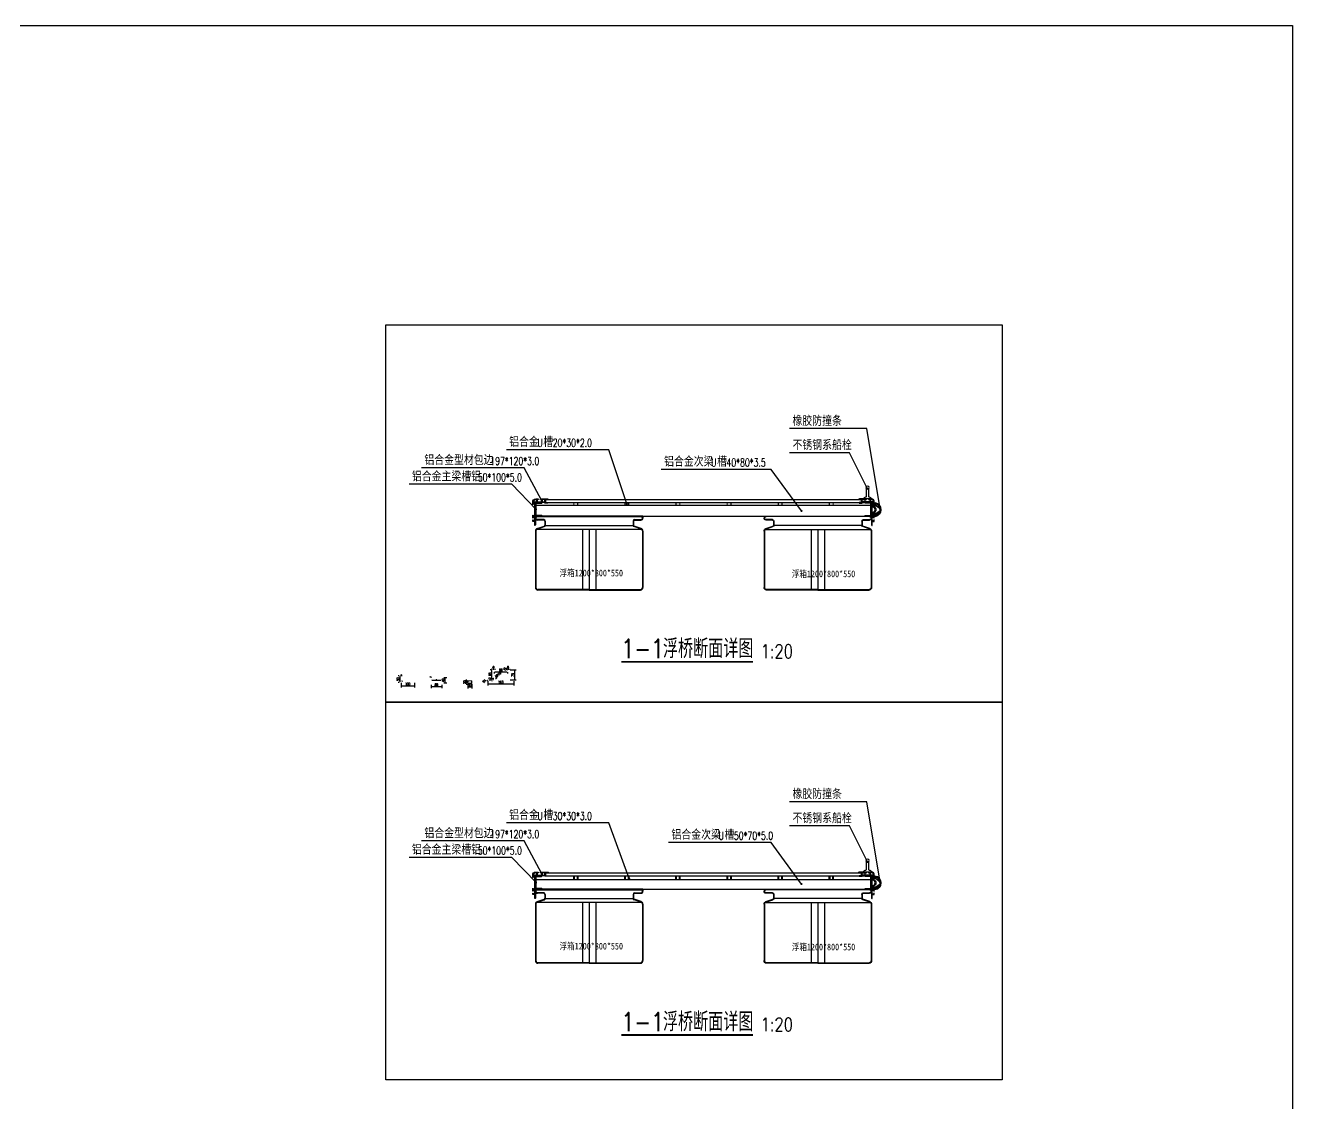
# Model space of a CAD drawing. Header units: millimetres. Extents: x 20612 to 122804, y 29227 to 156976.
# Drawn here: x 95595 to 105017, y 39965 to 47983 of the extents above; entities that cross this region are included whole.
import ezdxf

# ---------------------------------------------------------------- set-up
doc = ezdxf.new("R2010")
doc.units = ezdxf.units.MM
doc.header["$LTSCALE"] = 1000
for name, color, linetype in [('DIM_LEAD', 3, 'Continuous'), ('DIM_SYMB', 3, 'Continuous'), ('PUB_TEXT', 7, 'Continuous'), ('W-_ANTICOLLISION防撞措施', 6, 'Continuous'), ('W-FLOAT_BOWL浮筒', 253, 'Continuous'), ('W-STEEL_FRAME钢架', 3, 'Continuous'), ('W-STEEL_KEEL钢龙骨', 5, 'Continuous'), ('W-WOOD_FLOOR木地板', 30, 'Continuous'), ('钢架', 90, 'Continuous')]:
    doc.layers.add(name, color=color, linetype=linetype)
doc.layers.add('LZ标注', color=3, linetype='Continuous', lineweight=15)
doc.styles.add('-宋体', font='SimSun.ttf', dxfattribs={"width": 0.8})
doc.styles.add('_TCH_DIM', font='SIMPLEX.shx', dxfattribs={"bigfont": 'hztxt.shx'})
doc.styles.get("Standard").update_dxf_attribs({"font": 'simplex.shx', "width": 0.8, "bigfont": 'hztxt.shx'})
doc.styles.add('STANDARD_T3', font='simplex.shx', dxfattribs={"width": 0.7, "bigfont": 'hztxt.shx'})
doc.dimstyles.new('LZ1-1', dxfattribs={"dimtxt": 2.8, "dimasz": 1.6, "dimexe": 1.25, "dimexo": 0.625, "dimtad": 1, "dimtxsty": 'Standard', "dimcen": 0, "dimclrd": 4, "dimclre": 6, "dimclrt": 2, "dimazin": 2, "dimtfac": 1, "dimtofl": 0, "dimtmove": 0, "dimatfit": 3, "dimfxl": 0, "dimarcsym": 0})
doc.dimstyles.new('W&&5', dxfattribs={"dimtxt": 17.5, "dimasz": 5, "dimexe": 12.5, "dimexo": 15, "dimgap": 5, "dimtad": 1, "dimdec": 0, "dimzin": 0, "dimdsep": 46, "dimtxsty": 'STANDARD_T3', "dimcen": 0.09, "dimclrd": 1, "dimclre": 1, "dimclrt": 7, "dimazin": 2, "dimtfac": 1, "dimtdec": 0, "dimtix": 1, "dimtmove": 2, "dimatfit": 3, "dimfxl": 0, "dimtolj": 1, "dimtzin": 0, "dimarcsym": 0})

# ---------------------------------------------------------------- blocks, each defined once
blk = doc.blocks.new('*U147')
at = {"layer": 'W-STEEL_KEEL钢龙骨'}
blk.add_lwpolyline([(-15, -15), (-15, 15), (15, 15), (15, -15), (15, -15, -0.414214), (12, -12), (12, 12), (-12, 12), (-12, -12, -0.414214), (-15, -15)], format="xyb", close=True, dxfattribs=at)
blk = doc.blocks.new('*U148')
at = {"color": 0, "linetype": 'ByBlock', "lineweight": -2, "transparency": 16777216}
for p in [(0, 0), (380, 0), (760, 0), (1140, 0), (1520, 0), (1900, 0)]:
    blk.add_blockref('*U147', p, dxfattribs=at)
blk = doc.blocks.new('*U191')
at = {"layer": 'LZ标注'}
for points in [[(-14.7, 10), (14.7, 10, -0.414214), (15, 9.7), (15, -9.7, -0.414214), (14.7, -10), (-14.7, -10, -0.414214), (-15, -9.7), (-15, 9.7, -0.414214)], [(-12.7, 8), (12.7, 8, -0.414214), (13, 7.7), (13, -7.7, -0.414214), (12.7, -8), (-12.7, -8, -0.414214), (-13, -7.7), (-13, 7.7, -0.414214)]]:
    blk.add_lwpolyline(points, format="xyb", close=True, dxfattribs=at)
blk = doc.blocks.new('*U192')
at = {"color": 0, "linetype": 'ByBlock', "lineweight": -2, "transparency": 16777216}
for p in [(0, 0), (380, 0), (760, 0), (1140, 0), (1520, 0), (1900, 0)]:
    blk.add_blockref('*U191', p, dxfattribs=at)
blk = doc.blocks.new('*D193')
at = {"layer": 'Defpoints', "color": 0, "transparency": 16777216}
for p in [(98393.3, 43102.4), (98394.8, 43103.7)]:
    blk.add_point(p, dxfattribs=at)
at = {"layer": 'LZ标注', "color": 4, "lineweight": -2, "transparency": 16777216}
blk.add_line((98399.5, 43107.7), (98394.5, 43103.4), dxfattribs=at)
at = {"layer": 'LZ标注', "color": 4, "transparency": 16777216}
blk.add_solid([(98394.3, 43103.6), (98394.7, 43103.2), (98393.3, 43102.4)], dxfattribs=at)
at = {"layer": 'LZ标注', "color": 2, "transparency": 16777216, "insert": (98396.3, 43107.6), "char_height": 2.8, "attachment_point": 5, "rotation": 40.58241}
blk.add_mtext('R2', dxfattribs=at)
blk = doc.blocks.new('*D194')
at = {"layer": 'Defpoints', "color": 0, "transparency": 16777216}
for p in [(98387.8, 43151.8), (98387.8, 43142), (98392.8, 43142)]:
    blk.add_point(p, dxfattribs=at)
at = {"layer": 'LZ标注', "color": 6, "lineweight": -2, "transparency": 16777216}
for p, q in [((98387.8, 43142.7), (98387.8, 43153)), ((98392.8, 43142.7), (98392.8, 43153))]:
    blk.add_line(p, q, dxfattribs=at)
at = {"layer": 'LZ标注', "color": 4, "lineweight": -2, "transparency": 16777216}
blk.add_line((98391.2, 43151.8), (98389.4, 43151.8), dxfattribs=at)
at = {"layer": 'LZ标注', "color": 4, "transparency": 16777216}
for points in [[(98389.4, 43152), (98389.4, 43151.5), (98387.8, 43151.8)], [(98391.2, 43152), (98391.2, 43151.5), (98392.8, 43151.8)]]:
    blk.add_solid(points, dxfattribs=at)
at = {"layer": 'LZ标注', "color": 2, "transparency": 16777216, "insert": (98390.3, 43153.8), "char_height": 2.8, "attachment_point": 5}
blk.add_mtext('5', dxfattribs=at)
blk = doc.blocks.new('*D195')
at = {"color": 1, "lineweight": -2, "transparency": 16777216}
for p, q in [((98372.9, 43146.5), (98366.3, 43146.5)), ((98374.7, 43096.7), (98366.3, 43096.7)), ((98378.8, 43141.5), (98378.8, 43101.7))]:
    blk.add_line(p, q, dxfattribs=at)
at = {"color": 1, "transparency": 16777216}
for points in [[(98378, 43141.5), (98379.6, 43141.5), (98378.8, 43146.5)], [(98378, 43101.7), (98379.6, 43101.7), (98378.8, 43096.7)]]:
    blk.add_solid(points, dxfattribs=at)
at = {"layer": 'Defpoints', "color": 0, "transparency": 16777216}
for p in [(98378.8, 43096.7), (98387.9, 43146.5), (98389.7, 43096.7)]:
    blk.add_point(p, dxfattribs=at)
at = {"color": 7, "transparency": 16777216, "insert": (98365.1, 43121.6), "char_height": 17.5, "attachment_point": 5, "rotation": 90, "style": 'STANDARD_T3'}
blk.add_mtext('\\A1;50', dxfattribs=at)
blk = doc.blocks.new('*D196')
at = {"color": 1, "lineweight": -2, "transparency": 16777216}
for p, q in [((98387.8, 43093.2), (98387.8, 43059.2)), ((98392.8, 43071.7), (98482.8, 43071.7)), ((98487.8, 43093.2), (98487.8, 43059.2))]:
    blk.add_line(p, q, dxfattribs=at)
at = {"color": 1, "transparency": 16777216}
for points in [[(98392.8, 43072.6), (98392.8, 43070.9), (98387.8, 43071.7)], [(98482.8, 43072.6), (98482.8, 43070.9), (98487.8, 43071.7)]]:
    blk.add_solid(points, dxfattribs=at)
at = {"layer": 'Defpoints', "color": 0, "transparency": 16777216}
for p in [(98387.8, 43108.2), (98487.8, 43108.2), (98487.8, 43071.7)]:
    blk.add_point(p, dxfattribs=at)
at = {"color": 7, "transparency": 16777216, "insert": (98437.8, 43085.5), "char_height": 17.5, "attachment_point": 5, "style": 'STANDARD_T3'}
blk.add_mtext('\\A1;100', dxfattribs=at)
blk = doc.blocks.new('*D197')
at = {"layer": 'Defpoints', "color": 0, "transparency": 16777216}
for p in [(98614.8, 43114.7), (98687.8, 43114.7), (98687.8, 43114.7)]:
    blk.add_point(p, dxfattribs=at)
at = {"layer": 'LZ标注', "color": 6, "lineweight": -2, "transparency": 16777216}
for p, q in [((98614.8, 43115.3), (98614.8, 43115.9)), ((98687.8, 43115.3), (98687.8, 43115.9))]:
    blk.add_line(p, q, dxfattribs=at)
at = {"layer": 'LZ标注', "color": 4, "lineweight": -2, "transparency": 16777216}
blk.add_line((98616.4, 43114.7), (98686.2, 43114.7), dxfattribs=at)
at = {"layer": 'LZ标注', "color": 4, "transparency": 16777216}
for points in [[(98616.4, 43114.9), (98616.4, 43114.4), (98614.8, 43114.7)], [(98686.2, 43114.9), (98686.2, 43114.4), (98687.8, 43114.7)]]:
    blk.add_solid(points, dxfattribs=at)
at = {"layer": 'LZ标注', "color": 2, "transparency": 16777216, "insert": (98651.3, 43116.7), "char_height": 2.8, "attachment_point": 5}
blk.add_mtext('73', dxfattribs=at)
blk = doc.blocks.new('*D198')
at = {"layer": 'Defpoints', "color": 0, "transparency": 16777216}
for p in [(98611.3, 43136.7), (98611.3, 43132.9), (98614.8, 43132.9)]:
    blk.add_point(p, dxfattribs=at)
at = {"layer": 'LZ标注', "color": 4, "lineweight": -2, "transparency": 16777216}
for p, q in [((98609.7, 43136.7), (98602.2, 43136.7)), ((98616.4, 43136.7), (98618, 43136.7))]:
    blk.add_line(p, q, dxfattribs=at)
at = {"layer": 'LZ标注', "color": 6, "lineweight": -2, "transparency": 16777216}
for p, q in [((98611.3, 43133.5), (98611.3, 43137.9)), ((98614.8, 43133.5), (98614.8, 43137.9))]:
    blk.add_line(p, q, dxfattribs=at)
at = {"layer": 'LZ标注', "color": 4, "transparency": 16777216}
for points in [[(98609.7, 43137), (98609.7, 43136.4), (98611.3, 43136.7)], [(98616.4, 43137), (98616.4, 43136.4), (98614.8, 43136.7)]]:
    blk.add_solid(points, dxfattribs=at)
at = {"layer": 'LZ标注', "color": 2, "transparency": 16777216, "insert": (98605.2, 43139), "char_height": 2.8, "attachment_point": 5}
blk.add_mtext('3,5', dxfattribs=at)
blk = doc.blocks.new('*D199')
at = {"color": 1, "lineweight": -2, "transparency": 16777216}
for p, q in [((98611.3, 43077.9), (98611.3, 43053.3)), ((98616.3, 43065.8), (98686.3, 43065.8)), ((98691.3, 43077.9), (98691.3, 43053.3))]:
    blk.add_line(p, q, dxfattribs=at)
at = {"color": 1, "transparency": 16777216}
for points in [[(98616.3, 43066.6), (98616.3, 43064.9), (98611.3, 43065.8)], [(98686.3, 43066.6), (98686.3, 43064.9), (98691.3, 43065.8)]]:
    blk.add_solid(points, dxfattribs=at)
at = {"layer": 'Defpoints', "color": 0, "transparency": 16777216}
for p in [(98611.3, 43092.9), (98691.3, 43092.9), (98691.3, 43065.8)]:
    blk.add_point(p, dxfattribs=at)
at = {"color": 7, "transparency": 16777216, "insert": (98651.3, 43079.5), "char_height": 17.5, "attachment_point": 5, "style": 'STANDARD_T3'}
blk.add_mtext('\\A1;80', dxfattribs=at)
blk = doc.blocks.new('*D200')
at = {"color": 1, "lineweight": -2, "transparency": 16777216}
for p, q in [((98706.3, 43132.9), (98728, 43132.9)), ((98706.3, 43092.9), (98728, 43092.9)), ((98715.5, 43097.9), (98715.5, 43127.9))]:
    blk.add_line(p, q, dxfattribs=at)
at = {"color": 1, "transparency": 16777216}
for points in [[(98714.6, 43127.9), (98716.3, 43127.9), (98715.5, 43132.9)], [(98714.6, 43097.9), (98716.3, 43097.9), (98715.5, 43092.9)]]:
    blk.add_solid(points, dxfattribs=at)
at = {"layer": 'Defpoints', "color": 0, "transparency": 16777216}
for p in [(98691.3, 43132.9), (98691.3, 43092.9), (98715.5, 43132.9)]:
    blk.add_point(p, dxfattribs=at)
at = {"color": 7, "transparency": 16777216, "insert": (98701.7, 43112.9), "char_height": 17.5, "attachment_point": 5, "rotation": 90, "style": 'STANDARD_T3'}
blk.add_mtext('\\A1;40', dxfattribs=at)
blk = doc.blocks.new('*D201')
at = {"layer": 'Defpoints', "color": 0, "transparency": 16777216}
for p in [(98883.6, 43107.4), (98883.6, 43090), (98885.6, 43092)]:
    blk.add_point(p, dxfattribs=at)
at = {"layer": 'LZ标注', "color": 4, "lineweight": -2, "transparency": 16777216}
for p, q in [((98882, 43107.4), (98877.6, 43107.4)), ((98887.2, 43107.4), (98888.8, 43107.4))]:
    blk.add_line(p, q, dxfattribs=at)
at = {"layer": 'LZ标注', "color": 6, "lineweight": -2, "transparency": 16777216}
for p, q in [((98883.6, 43090.6), (98883.6, 43108.6)), ((98885.6, 43092.6), (98885.6, 43108.6))]:
    blk.add_line(p, q, dxfattribs=at)
at = {"layer": 'LZ标注', "color": 4, "transparency": 16777216}
for points in [[(98882, 43107.6), (98882, 43107.1), (98883.6, 43107.4)], [(98887.2, 43107.6), (98887.2, 43107.1), (98885.6, 43107.4)]]:
    blk.add_solid(points, dxfattribs=at)
at = {"layer": 'LZ标注', "color": 2, "transparency": 16777216, "insert": (98879, 43109.4), "char_height": 2.8, "attachment_point": 5}
blk.add_mtext('2', dxfattribs=at)
blk = doc.blocks.new('*D202')
at = {"color": 1, "lineweight": -2, "transparency": 16777216}
for p, q in [((98883.6, 43084.6), (98883.6, 43051.7)), ((98888.6, 43064.2), (98908.6, 43064.2)), ((98913.6, 43084.6), (98913.6, 43051.7))]:
    blk.add_line(p, q, dxfattribs=at)
at = {"color": 1, "transparency": 16777216}
for points in [[(98888.6, 43065.1), (98888.6, 43063.4), (98883.6, 43064.2)], [(98908.6, 43065.1), (98908.6, 43063.4), (98913.6, 43064.2)]]:
    blk.add_solid(points, dxfattribs=at)
at = {"layer": 'Defpoints', "color": 0, "transparency": 16777216}
for p in [(98883.6, 43099.6), (98913.6, 43099.6), (98913.6, 43064.2)]:
    blk.add_point(p, dxfattribs=at)
at = {"color": 7, "transparency": 16777216, "insert": (98898.6, 43078), "char_height": 17.5, "attachment_point": 5, "style": 'STANDARD_T3'}
blk.add_mtext('\\A1;30', dxfattribs=at)
blk = doc.blocks.new('*D203')
at = {"color": 1, "lineweight": -2, "transparency": 16777216}
for p, q in [((98874.1, 43109.7), (98861.6, 43109.7)), ((98874.1, 43089.7), (98861.6, 43089.7)), ((98874.1, 43114.7), (98874.1, 43119.7)), ((98874.1, 43109.7), (98874.1, 43089.7)), ((98874.1, 43084.7), (98874.1, 43079.7))]:
    blk.add_line(p, q, dxfattribs=at)
at = {"color": 1, "transparency": 16777216}
for points in [[(98873.3, 43114.7), (98875, 43114.7), (98874.1, 43109.7)], [(98873.3, 43084.7), (98875, 43084.7), (98874.1, 43089.7)]]:
    blk.add_solid(points, dxfattribs=at)
at = {"layer": 'Defpoints', "color": 0, "transparency": 16777216}
for p in [(98874.1, 43089.7), (98885.6, 43109.7), (98885.6, 43089.7)]:
    blk.add_point(p, dxfattribs=at)
at = {"color": 7, "transparency": 16777216, "insert": (98860.4, 43099.7), "char_height": 17.5, "attachment_point": 5, "rotation": 90, "style": 'STANDARD_T3'}
blk.add_mtext('\\A1;20', dxfattribs=at)
blk = doc.blocks.new('*D291')
at = {"color": 1, "lineweight": -2, "transparency": 16777216}
for p, q in [((99033.2, 43105.3), (99033.2, 43073.2)), ((99038.2, 43085.7), (99221.2, 43085.7)), ((99226.2, 43105.3), (99226.2, 43073.2))]:
    blk.add_line(p, q, dxfattribs=at)
at = {"color": 1, "transparency": 16777216}
for points in [[(99038.2, 43086.6), (99038.2, 43084.9), (99033.2, 43085.7)], [(99221.2, 43086.6), (99221.2, 43084.9), (99226.2, 43085.7)]]:
    blk.add_solid(points, dxfattribs=at)
at = {"layer": 'Defpoints', "color": 0, "transparency": 16777216}
for p in [(99033.2, 43120.3), (99226.2, 43120.3), (99226.2, 43085.7)]:
    blk.add_point(p, dxfattribs=at)
at = {"color": 7, "transparency": 16777216, "insert": (99129.7, 43099.5), "char_height": 17.5, "attachment_point": 5, "style": 'STANDARD_T3'}
blk.add_mtext('\\A1;193', dxfattribs=at)
blk = doc.blocks.new('*D292')
at = {"color": 1, "lineweight": -2, "transparency": 16777216}
for p, q in [((99030.3, 43111.7), (99027, 43108)), ((99034.2, 43116.3), (99033.6, 43115.5))]:
    blk.add_line(p, q, dxfattribs=at)
at = {"color": 1, "transparency": 16777216}
blk.add_solid([(99029.6, 43112.3), (99030.9, 43111.2), (99033.6, 43115.5)], dxfattribs=at)
at = {"layer": 'Defpoints', "color": 0, "transparency": 16777216}
for p in [(99033.6, 43115.5), (99034.2, 43116.3)]:
    blk.add_point(p, dxfattribs=at)
at = {"color": 7, "transparency": 16777216, "insert": (99008.4, 43107.5), "char_height": 17.5, "attachment_point": 5, "rotation": 48.99684, "style": 'STANDARD_T3'}
blk.add_mtext('\\A1;R1', dxfattribs=at)
blk = doc.blocks.new('*D293')
at = {"color": 1, "lineweight": -2, "transparency": 16777216}
for p, q in [((99090.2, 43135.3), (99097.5, 43142.2)), ((99101.1, 43145.6), (99104.7, 43149))]:
    blk.add_line(p, q, dxfattribs=at)
blk.add_arc((99090.2, 43135.3), 10, 270, 115.1246, dxfattribs=at)
at = {"color": 1, "transparency": 16777216}
blk.add_solid([(99100.5, 43146.2), (99101.7, 43145), (99097.5, 43142.2)], dxfattribs=at)
at = {"layer": 'Defpoints', "color": 0, "transparency": 16777216}
for p in [(99090.2, 43135.3), (99097.5, 43142.2)]:
    blk.add_point(p, dxfattribs=at)
at = {"color": 7, "transparency": 16777216, "insert": (99113.3, 43157.2), "char_height": 17.5, "attachment_point": 5, "rotation": 43.50487, "style": 'STANDARD_T3'}
blk.add_mtext('\\A1;R10', dxfattribs=at)
blk = doc.blocks.new('*D294')
at = {"color": 1, "lineweight": -2, "transparency": 16777216}
for p, q in [((99174.6, 43191.5), (99170, 43193.3)), ((99180.2, 43189.3), (99179.3, 43189.6))]:
    blk.add_line(p, q, dxfattribs=at)
at = {"color": 1, "transparency": 16777216}
blk.add_solid([(99174.9, 43192.2), (99174.3, 43190.7), (99179.3, 43189.6)], dxfattribs=at)
at = {"layer": 'Defpoints', "color": 0, "transparency": 16777216}
for p in [(99179.3, 43189.6), (99180.2, 43189.3)]:
    blk.add_point(p, dxfattribs=at)
at = {"color": 7, "transparency": 16777216, "insert": (99162, 43196.4), "char_height": 17.5, "attachment_point": 5, "rotation": 338.67335, "style": 'STANDARD_T3'}
blk.add_mtext('\\A1;R1', dxfattribs=at)
blk = doc.blocks.new('*D295')
at = {"color": 1, "lineweight": -2, "transparency": 16777216}
for p, q in [((99060.7, 43190.3), (99050.2, 43190.3)), ((99062.7, 43130.3), (99062.7, 43185.3)), ((99062.7, 43125.3), (99075.2, 43125.3))]:
    blk.add_line(p, q, dxfattribs=at)
at = {"color": 1, "transparency": 16777216}
for points in [[(99061.9, 43185.3), (99063.5, 43185.3), (99062.7, 43190.3)], [(99061.9, 43130.3), (99063.5, 43130.3), (99062.7, 43125.3)]]:
    blk.add_solid(points, dxfattribs=at)
at = {"layer": 'Defpoints', "color": 0, "transparency": 16777216}
for p in [(99062.7, 43190.3), (99075.7, 43190.3), (99047.7, 43125.3)]:
    blk.add_point(p, dxfattribs=at)
at = {"color": 7, "transparency": 16777216, "insert": (99048.9, 43157.8), "char_height": 17.5, "attachment_point": 5, "rotation": 90, "style": 'STANDARD_T3'}
blk.add_mtext('\\A1;65', dxfattribs=at)
blk = doc.blocks.new('*D296')
at = {"color": 1, "lineweight": -2, "transparency": 16777216}
for p, q in [((99062.7, 43130.3), (99062.7, 43135.3)), ((99062.7, 43125.3), (99062.7, 43115.3)), ((99062.7, 43110.3), (99062.7, 43105.3)), ((99077.7, 43125.3), (99075.2, 43125.3)), ((99077.7, 43115.3), (99075.2, 43115.3))]:
    blk.add_line(p, q, dxfattribs=at)
at = {"color": 1, "transparency": 16777216}
for points in [[(99061.9, 43130.3), (99063.5, 43130.3), (99062.7, 43125.3)], [(99061.9, 43110.3), (99063.5, 43110.3), (99062.7, 43115.3)]]:
    blk.add_solid(points, dxfattribs=at)
at = {"layer": 'Defpoints', "color": 0, "transparency": 16777216}
for p in [(99062.7, 43125.3), (99062.7, 43115.3), (99062.7, 43115.3)]:
    blk.add_point(p, dxfattribs=at)
at = {"color": 7, "transparency": 16777216, "insert": (99048.9, 43120.3), "char_height": 17.5, "attachment_point": 5, "rotation": 90, "style": 'STANDARD_T3'}
blk.add_mtext('\\A1;10', dxfattribs=at)
blk = doc.blocks.new('*D297')
at = {"color": 1, "lineweight": -2, "transparency": 16777216}
for p, q in [((99198.7, 43190.3), (99245.1, 43190.3)), ((99232.6, 43185.3), (99232.6, 43120.3)), ((99198.7, 43115.3), (99245.1, 43115.3))]:
    blk.add_line(p, q, dxfattribs=at)
at = {"color": 1, "transparency": 16777216}
for points in [[(99231.8, 43185.3), (99233.5, 43185.3), (99232.6, 43190.3)], [(99231.8, 43120.3), (99233.5, 43120.3), (99232.6, 43115.3)]]:
    blk.add_solid(points, dxfattribs=at)
at = {"layer": 'Defpoints', "color": 0, "transparency": 16777216}
for p in [(99183.7, 43190.3), (99183.7, 43115.3), (99232.6, 43115.3)]:
    blk.add_point(p, dxfattribs=at)
at = {"color": 7, "transparency": 16777216, "insert": (99218.9, 43152.8), "char_height": 17.5, "attachment_point": 5, "rotation": 90, "style": 'STANDARD_T3'}
blk.add_mtext('\\A1;75', dxfattribs=at)
blk = doc.blocks.new('*D298')
at = {"color": 1, "lineweight": -2, "transparency": 16777216}
for p, q in [((99080.2, 43174.3), (99080.2, 43163.3)), ((99085.2, 43175.8), (99174.2, 43175.8)), ((99179.2, 43174.3), (99179.2, 43163.3))]:
    blk.add_line(p, q, dxfattribs=at)
at = {"color": 1, "transparency": 16777216}
for points in [[(99085.2, 43176.6), (99085.2, 43175), (99080.2, 43175.8)], [(99174.2, 43176.6), (99174.2, 43175), (99179.2, 43175.8)]]:
    blk.add_solid(points, dxfattribs=at)
at = {"layer": 'Defpoints', "color": 0, "transparency": 16777216}
for p in [(99080.2, 43189.3), (99179.2, 43189.3), (99179.2, 43175.8)]:
    blk.add_point(p, dxfattribs=at)
at = {"color": 7, "transparency": 16777216, "insert": (99129.7, 43189.6), "char_height": 17.5, "attachment_point": 5, "style": 'STANDARD_T3'}
blk.add_mtext('\\A1;99', dxfattribs=at)
blk = doc.blocks.new('*D299')
at = {"color": 1, "lineweight": -2, "transparency": 16777216}
for p, q in [((99066.2, 43195), (99061.2, 43195)), ((99071.2, 43204.3), (99071.2, 43207.5)), ((99071.2, 43195), (99080.2, 43195)), ((99080.2, 43204.3), (99080.2, 43207.5)), ((99085.2, 43195), (99090.2, 43195))]:
    blk.add_line(p, q, dxfattribs=at)
at = {"color": 1, "transparency": 16777216}
for points in [[(99066.2, 43195.8), (99066.2, 43194.2), (99071.2, 43195)], [(99085.2, 43195.8), (99085.2, 43194.2), (99080.2, 43195)]]:
    blk.add_solid(points, dxfattribs=at)
at = {"layer": 'Defpoints', "color": 0, "transparency": 16777216}
for p in [(99071.2, 43189.3), (99080.2, 43195), (99080.2, 43189.3)]:
    blk.add_point(p, dxfattribs=at)
at = {"color": 7, "transparency": 16777216, "insert": (99075.7, 43208.8), "char_height": 17.5, "attachment_point": 5, "style": 'STANDARD_T3'}
blk.add_mtext('\\A1;9', dxfattribs=at)
blk = doc.blocks.new('*D300')
at = {"color": 1, "lineweight": -2, "transparency": 16777216}
for p, q in [((99174.2, 43195.2), (99169.2, 43195.2)), ((99179.2, 43204.3), (99179.2, 43207.7)), ((99179.2, 43195.2), (99188.2, 43195.2)), ((99188.2, 43204.3), (99188.2, 43207.7)), ((99193.2, 43195.2), (99198.2, 43195.2))]:
    blk.add_line(p, q, dxfattribs=at)
at = {"color": 1, "transparency": 16777216}
for points in [[(99174.2, 43196), (99174.2, 43194.4), (99179.2, 43195.2)], [(99193.2, 43196), (99193.2, 43194.4), (99188.2, 43195.2)]]:
    blk.add_solid(points, dxfattribs=at)
at = {"layer": 'Defpoints', "color": 0, "transparency": 16777216}
for p in [(99179.2, 43189.3), (99188.2, 43195.2), (99188.2, 43189.3)]:
    blk.add_point(p, dxfattribs=at)
at = {"color": 7, "transparency": 16777216, "insert": (99183.7, 43209), "char_height": 17.5, "attachment_point": 5, "style": 'STANDARD_T3'}
blk.add_mtext('\\A1;9', dxfattribs=at)
blk = doc.blocks.new('$matou$00000066')
for p, q in [((400, 275), (-400, 275)), ((-400, 275), (-400, 260)), ((-386.6, 182.8), (-335.4, 200.6)), ((-386.4, 271), (386.4, 271)), ((-338, 249), (-386.4, 249)), ((-385.9, 178.8), (-334.1, 196.9)), ((-338, 245), (-385, 245)), ((-330, 237), (-330, 208.2)), ((-326.3, 205.3), (326.3, 205.3)), ((-326, 237), (-326, 208.2)), ((326, 237), (326, 208.2)), ((330, 237), (330, 208.2)), ((385.9, 178.8), (334.1, 196.9)), ((386.6, 182.8), (335.4, 200.6)), ((338, 249), (386.4, 249)), ((338, 245), (385, 245)), ((400, 275), (400, 260)), ((-400, 163.9), (-400, -256)), ((-396, 164.7), (-396, -256)), ((390.7, 176.1), (-390.7, 176.1)), ((-50, 176.1), (-50, -271)), ((0, 176.1), (0, -271)), ((0, 176.1), (0, -271)), ((50, 176.1), (50, -271)), ((396, 164.7), (396, -256)), ((400, 163.9), (400, -256)), ((0, -271), (-381, -271)), ((0, -275), (-381, -275)), ((0, -271), (381, -271)), ((0, -275), (381, -275))]:
    blk.add_line(p, q)
for centre, radius, start, end in [((-385, 260), 15, 180, 270), ((-386.4, 260), 11, 90, 270), ((-338, 237), 12, 0, 90), ((-338, 237), 8, 0, 90), ((-338, 208.2), 8, 289.17979, 0), ((-338, 208.2), 12, 289.17979, 0), ((338, 237), 12, 90, 180), ((338, 208.2), 12, 180, 250.82021), ((338, 237), 8, 90, 180), ((338, 208.2), 8, 180, 250.82021), ((385, 260), 15, 270, 0), ((386.4, 260), 11, 270, 90), ((-380, 163.9), 20, 109.17979, 180), ((-381, 164.7), 15, 109.17979, 180), ((381, 164.7), 15, 0, 70.82021), ((380, 163.9), 20, 0, 70.82021), ((-381, -256), 19, 180, 270), ((-381, -256), 15, 180, 270), ((381, -256), 19, 270, 0), ((381, -256), 15, 270, 0)]:
    blk.add_arc(centre, radius, start, end)
blk = doc.blocks.new('$matou$00000094')
at = {"linetype": 'ByBlock', "lineweight": 0, "ltscale": 0.5}
for p, q in [((-48.9, 98.9, 0), (-48.6, 98.5, 0)), ((-48.3, 98.5, 0), (-48, 98.9, 0)), ((-47.8, 99, 0), (-47, 99, 0)), ((-46.9, 98.9, 0), (-46.6, 98.5, 0)), ((-46.3, 98.5, 0), (-46, 98.9, 0)), ((-45.8, 99, 0), (-45, 99, 0)), ((-44.9, 98.9, 0), (-44.6, 98.5, 0)), ((-44.3, 98.5, 0), (-44, 98.9, 0)), ((-43.8, 99, 0), (-43, 99, 0)), ((-42.9, 98.9, 0), (-42.6, 98.5, 0)), ((-42.3, 98.5, 0), (-42, 98.9, 0)), ((-41.8, 99, 0), (-41, 99, 0)), ((-40.9, 98.9, 0), (-40.6, 98.5, 0)), ((-40.3, 98.5, 0), (-40, 98.9, 0)), ((-39.8, 99, 0), (-39, 99, 0)), ((-38.9, 98.9, 0), (-38.6, 98.5, 0)), ((-38.3, 98.5, 0), (-38, 98.9, 0)), ((-37.8, 99, 0), (-37, 99, 0)), ((-36.9, 98.9, 0), (-36.6, 98.5, 0)), ((-36.3, 98.5, 0), (-36, 98.9, 0)), ((-35.8, 99, 0), (-35, 99, 0)), ((-34.9, 98.9, 0), (-34.6, 98.5, 0)), ((-34.3, 98.5, 0), (-34, 98.9, 0))]:
    blk.add_line(p, q, dxfattribs=at)
at = {"elevation": 0}
blk.add_lwpolyline([(42.5, -99), (42.5, -69), (55.5, -69, 0.414214), (58.5, -66), (58.5, -57), (58, -57, 0.414214), (55, -60), (55, -65), (42.5, -65), (42.5, -36), (55, -36), (55, -41, 0.414214), (58, -44), (58.5, -44), (58.5, -22), (58, -22, 0.414214), (55, -25), (55, -32), (42.5, -32), (42.5, 71), (54.5, 71), (54.5, 61, 0.414214), (57.5, 58), (58.5, 58), (58.5, 76, 0.414214), (35.5, 99), (24.5, 99, 0.163967), (16, 96.5), (16, 94), (25.5, 94), (25.5, 76), (-9, 76), (-9, 94), (1, 94), (1, 96.5, 0.220208), (-4.5, 99), (-50.9, 99, 0.18195), (-58.5, 95.5), (-58.5, 95.2), (-34.5, 95.2), (-34.5, 71.2), (-53.5, 71.2), (-53.5, 70.2, 0.414214), (-50.5, 67.2), (-33, 67.2, 0.414214), (-30.5, 69.7), (-30.5, 71), (36, 71, -0.414214), (39, 68), (39, -95), (41, -99), (42.5, -99)], format="xyb", close=True, dxfattribs=at)
blk.add_lwpolyline([(54.5, 76), (32.5, 76, -0.414518), (30.5, 78), (30.5, 95), (35.5, 95, -0.414214), (54.5, 76)], format="xyb", dxfattribs=at)
blk.add_lwpolyline([(-12.5, 76), (-30.5, 76), (-30.5, 94), (-12.5, 94)], close=True, dxfattribs=at)
at = {"linetype": 'ByBlock', "lineweight": 0, "ltscale": 0.5}
for centre, start, end in [((-49, 98.8, 0), 45, 90), ((-48.4, 98.6, 0), 225, 315), ((-47.8, 98.8, 0), 90, 135), ((-47, 98.8, 0), 45, 90), ((-46.4, 98.6, 0), 225, 315), ((-45.8, 98.8, 0), 90, 135), ((-45, 98.8, 0), 45, 90), ((-44.4, 98.6, 0), 225, 315), ((-43.8, 98.8, 0), 90, 135), ((-43, 98.8, 0), 45, 90), ((-42.4, 98.6, 0), 225, 315), ((-41.8, 98.8, 0), 90, 135), ((-41, 98.8, 0), 45, 90), ((-40.4, 98.6, 0), 225, 315), ((-39.8, 98.8, 0), 90, 135), ((-39, 98.8, 0), 45, 90), ((-38.4, 98.6, 0), 225, 315), ((-37.8, 98.8, 0), 90, 135), ((-37, 98.8, 0), 45, 90), ((-36.4, 98.6, 0), 225, 315), ((-35.8, 98.8, 0), 90, 135), ((-35, 98.8, 0), 45, 90), ((-34.4, 98.6, 0), 225, 315), ((-33.8, 98.8, 0), 90, 135)]:
    blk.add_arc(centre, 0.2, start, end, dxfattribs=at)
blk = doc.blocks.new('$matou$00000083')
at = {"elevation": 0}
for points in [[(-13.7, 34.9), (-13.7, 52.5, -0.847619), (-13.7, -52.5), (-13.7, -34.9), (-23.7, -34.9), (-23.7, -44.9, -0.406515), (-30.7, -34.9), (-29.4, -19.1, 0.864542), (-29.4, 19.1), (-30.7, 34.9, -0.406515), (-23.7, 44.9), (-23.7, 34.9)], [(24.4, 6.2), (-6.3, 28.9), (-23.7, 28.9, 1), (-23.7, 23.9, -0.7067), (-23.7, -23.9, 1), (-23.7, -28.9), (-6.3, -28.9), (24.4, -6.2, 0.065739)], [(-7.7, 44.9), (-7.7, 34.9), (23.3, 12, 0.254501)]]:
    blk.add_lwpolyline(points, format="xyb", close=True, dxfattribs=at)
blk.add_lwpolyline([(-7.7, -34.9), (-7.7, -44.9), (-7.7, -34.9), (23.3, -12, -0.254501), (-7.7, -44.9)], format="xyb", dxfattribs=at)
blk = doc.blocks.new('$matou$00000054')
at = {"layer": '钢架', "elevation": 0}
blk.add_lwpolyline([(7.5, 29.5), (7.5, -27.5, 0.414214), (12.5, -32.5), (12.5, -32.5, -0.414214), (27.5, -47.5), (-27.5, -47.5), (-27.5, -47.5, -0.414214), (-12.5, -32.5), (-12.5, -32.5, 0.414214), (-7.5, -27.5), (-7.5, 29.5)], format="xyb", dxfattribs=at)
at = {"layer": '钢架', "extrusion": (0, 0, -1)}
blk.add_ellipse((0, 37.5, 0), major_axis=(12.5, 0), ratio=0.8, dxfattribs=at)

msp = doc.modelspace()

# ---------------------------------------------------------------- linework, layer by layer
for points in [[(80354.886, 47983.087), (105016.766, 47983.087), (105016.766, 29226.554), (80354.886, 29226.554)], [(98274.915, 45755.833), (102856.762, 45755.833), (102856.762, 42949.167), (98274.915, 42949.167)], [(98274.915, 42949.167), (102856.762, 42949.167), (102856.762, 40142.502), (98274.915, 40142.502)]]:
    msp.add_lwpolyline(points, close=True)
at = {"layer": 'DIM_LEAD'}
for p, q in [((101852.167, 44984.053), (101277.259, 44984.053)), ((101949.574, 44387.625), (101852.167, 44984.053)), ((99933.81, 44827.684), (99170.81, 44827.684)), ((100066.667, 44423.77), (99933.81, 44827.684)), ((101721.047, 44804.444), (101277.259, 44804.444)), ((101855.917, 44536.781), (101721.047, 44804.444)), ((99303.704, 44692.709), (98540.704, 44692.709)), ((99434.667, 44447.761), (99303.704, 44692.709)), ((101140.645, 44681.151), (100322.54, 44681.151)), ((101365.007, 44372.682), (101140.645, 44681.151)), ((99210.792, 44570.873), (98447.792, 44570.873)), ((99391.667, 44383.77), (99210.792, 44570.873)), ((101852.167, 42209.29), (101277.259, 42209.29)), ((101949.574, 41612.862), (101852.167, 42209.29)), ((99933.81, 42052.922), (99170.81, 42052.922)), ((100083.885, 41637.921), (99933.81, 42052.922)), ((101721.047, 42029.681), (101277.259, 42029.681)), ((101855.917, 41762.018), (101721.047, 42029.681)), ((99303.704, 41917.946), (98540.704, 41917.946)), ((99434.667, 41672.999), (99303.704, 41917.946)), ((101140.645, 41906.388), (100377.645, 41906.388)), ((101365.007, 41597.92), (101140.645, 41906.388)), ((99210.792, 41796.11), (98447.792, 41796.11)), ((99391.667, 41609.007), (99210.792, 41796.11))]:
    msp.add_line(p, q, dxfattribs=at)
at = {"layer": 'DIM_LEAD', "const_width": 8}
for points in [[(101857.717, 44533.208, 1), (101854.117, 44540.353, 1)], [(99394.447, 44380.894, 1), (99388.887, 44386.646, 1)], [(99436.553, 44444.234, 1), (99432.781, 44451.289, 1)], [(100067.917, 44419.97, 1), (100065.417, 44427.57, 1)], [(101367.36, 44369.447, 1), (101362.654, 44375.917, 1)], [(101950.219, 44383.677, 1), (101948.929, 44391.573, 1)], [(101857.717, 41758.446, 1), (101854.117, 41765.59, 1)], [(99436.553, 41669.471, 1), (99432.781, 41676.526, 1)], [(100085.245, 41634.159, 1), (100082.525, 41641.683, 1)], [(99394.447, 41606.131, 1), (99388.887, 41611.883, 1)], [(101367.36, 41594.685, 1), (101362.654, 41601.154, 1)], [(101950.219, 41608.915, 1), (101948.929, 41616.81, 1)]]:
    msp.add_lwpolyline(points, format="xyb", close=True, dxfattribs=at)
at = {"layer": 'DIM_SYMB', "const_width": 14}
for points in [[(100026.07, 43250.083), (101005.419, 43250.083)], [(100026.07, 40475.32), (101005.419, 40475.32)]]:
    msp.add_lwpolyline(points, dxfattribs=at)
at = {"layer": 'LZ标注'}
for points in [[(98883.866, 43109.652), (98913.266, 43109.652, -0.41421356), (98913.566, 43109.352), (98913.566, 43089.952, -0.41421356), (98913.266, 43089.652), (98883.866, 43089.652, -0.41421356), (98883.566, 43089.952), (98883.566, 43109.352, -0.41421356)], [(98885.866, 43107.652), (98911.266, 43107.652, -0.41421356), (98911.566, 43107.352), (98911.566, 43091.952, -0.41421356), (98911.266, 43091.652), (98885.866, 43091.652, -0.41421356), (98885.566, 43091.952), (98885.566, 43107.352, -0.41421356)]]:
    msp.add_lwpolyline(points, format="xyb", close=True, dxfattribs=at)
at = {"layer": 'W-STEEL_FRAME钢架'}
for points in [[(99436.667, 44433.77), (99386.667, 44433.77), (99386.667, 44333.77), (99436.667, 44333.77, 0.522605), (99431.667, 44338.77), (99391.667, 44338.77), (99391.667, 44428.77), (99431.667, 44428.77, 0.36079648)], [(101836.667, 44433.77), (101886.667, 44433.77), (101886.667, 44333.77), (101836.667, 44333.77, -0.522605), (101841.667, 44338.77), (101881.667, 44338.77), (101881.667, 44428.77), (101841.667, 44428.77, -0.36079648)], [(99436.667, 41659.007), (99386.667, 41659.007), (99386.667, 41559.007), (99436.667, 41559.007, 0.522605), (99431.667, 41564.007), (99391.667, 41564.007), (99391.667, 41654.007), (99431.667, 41654.007, 0.36079648)], [(101836.667, 41659.007), (101886.667, 41659.007), (101886.667, 41559.007), (101836.667, 41559.007, -0.522605), (101841.667, 41564.007), (101881.667, 41564.007), (101881.667, 41654.007), (101841.667, 41654.007, -0.36079648)]]:
    msp.add_lwpolyline(points, format="xyb", close=True, dxfattribs=at)
at = {"layer": 'W-STEEL_FRAME钢架', "color": 1}
for points in [[(99386.667, 44333.77), (101886.667, 44333.77), (101886.667, 44413.77), (99386.667, 44413.77)], [(99386.667, 41559.007), (101886.667, 41559.007), (101886.667, 41629.007), (99386.667, 41629.007)]]:
    msp.add_lwpolyline(points, close=True, dxfattribs=at)
at = {"layer": 'W-WOOD_FLOOR木地板'}
for points in [[(99463.167, 44433.97), (101810.167, 44433.97), (101810.167, 44453.97), (99463.167, 44453.97)], [(99463.167, 41659.207), (101810.167, 41659.207), (101810.167, 41679.207), (99463.167, 41679.207)]]:
    msp.add_lwpolyline(points, close=True, dxfattribs=at)

# ---------------------------------------------------------------- block references
for name, p in [('$matou$00000054', (101855.917, 44509.281)), ('*U192', (99686.667, 44423.77)), ('$matou$00000054', (101855.917, 41734.518)), ('*U148', (99686.667, 41644.007))]:
    msp.add_blockref(name, p)
at = {"layer": 'W-_ANTICOLLISION防撞措施'}
for p in [(101925.173, 44381.443, 0), (101925.173, 41606.681, 0)]:
    msp.add_blockref('$matou$00000083', p, dxfattribs=at)
at = {"layer": 'W-FLOAT_BOWL浮筒'}
for p in [(99786.667, 44058.77), (99786.667, 41284.007)]:
    msp.add_blockref('$matou$00000066', p, dxfattribs=at)
at = {"layer": 'W-FLOAT_BOWL浮筒', "yscale": -1, "rotation": 180}
for p in [(101486.667, 44058.77), (101486.667, 41284.007)]:
    msp.add_blockref('$matou$00000066', p, dxfattribs=at)
at = {"layer": 'W-STEEL_FRAME钢架', "color": 6, "yscale": -1, "rotation": 180}
for p in [(99425.667, 44362.775, 0), (99425.667, 41588.013, 0)]:
    msp.add_blockref('$matou$00000094', p, dxfattribs=at)
at = {"layer": 'W-STEEL_FRAME钢架', "color": 6}
for p in [(101847.667, 44362.775, 0), (101847.667, 41588.013, 0)]:
    msp.add_blockref('$matou$00000094', p, dxfattribs=at)

# ---------------------------------------------------------------- texts
at = {"color": 0, "char_height": 50, "attachment_point": 1, "style": '-宋体'}
for insert in [(99567.125, 43935.736), (101293.539, 43929.523), (99567.125, 41160.973), (101293.539, 41154.761)]:
    msp.add_mtext('浮箱1200*800*550', dxfattribs=dict(at, insert=insert))
at = {"layer": 'PUB_TEXT', "color": 7, "style": '_TCH_DIM'}
for s, p in [('橡胶防撞条', (101298.259, 45005.053)), ('铝合金', (99191.81, 44848.684)), ('槽', (99445.81, 44848.684)), ('不锈钢系船栓', (101298.259, 44825.444)), ('铝合金型材包边', (98561.704, 44713.709)), ('铝合金次梁', (100343.54, 44702.151)), ('槽', (100737.54, 44702.151)), ('铝合金主梁槽铝', (98468.792, 44591.873)), ('橡胶防撞条', (101298.259, 42230.29)), ('铝合金', (99191.81, 42073.922)), ('槽', (99445.81, 42073.922)), ('不锈钢系船栓', (101298.259, 42050.681)), ('铝合金型材包边', (98561.704, 41938.946)), ('铝合金次梁', (100398.645, 41927.388)), ('槽', (100792.645, 41927.388)), ('铝合金主梁槽铝', (98468.792, 41817.11))]:
    msp.add_text(s, height=70, dxfattribs=at).set_placement(p)
at = {"layer": 'PUB_TEXT', "color": 7, "style": '_TCH_DIM', "width": 0.705882}
for s, p in [('U', (99401.81, 44848.684)), ('20*30*2.0', (99515.81, 44848.684)), ('197*120*3.0', (99051.704, 44713.709)), ('U', (100693.54, 44702.151)), ('40*80*3.5', (100807.54, 44702.151)), ('50*100*5.0', (98958.792, 44591.873)), ('U', (99401.81, 42073.922)), ('30*30*3.0', (99515.81, 42073.922)), ('197*120*3.0', (99051.704, 41938.946)), ('U', (100748.645, 41927.388)), ('50*70*5.0', (100862.645, 41927.388)), ('50*100*5.0', (98958.792, 41817.11))]:
    msp.add_text(s, height=59.5, dxfattribs=at).set_placement(p)
at = {"layer": 'PUB_TEXT', "color": 7, "width": 0.8}
for s, height, p in [('1-1', 140, (100026.07, 43278.083)), ('浮桥断面详图', 140, (100335.403, 43278.083)), ('1:20', 100, (101061.419, 43278.083)), ('1-1', 140, (100026.07, 40503.32)), ('浮桥断面详图', 140, (100335.403, 40503.32)), ('1:20', 100, (101061.419, 40503.32))]:
    msp.add_text(s, height=height, dxfattribs=at).set_placement(p)

# ---------------------------------------------------------------- dimensions: what is measured, and where the dimension line sits
for base, p1, p2, picture, middle in [((99062.7, 43190.277), (99047.714, 43125.277), (99075.714, 43190.277), '*D295', (99048.95, 43157.777)), ((99232.627, 43115.277), (99183.714, 43190.277), (99183.714, 43115.277), '*D297', (99218.877, 43152.777)), ((98378.806, 43096.682), (98387.937, 43146.535), (98389.747, 43096.682), '*D195', (98365.056, 43121.608)), ((98715.482, 43132.92), (98691.332, 43092.92), (98691.332, 43132.92), '*D200', (98701.732, 43112.92)), ((99062.7, 43115.277), (99062.7, 43125.277), (99062.7, 43115.277), '*D296', (99048.95, 43120.277))]:
    dim = msp.add_linear_dim(base=base, p1=p1, p2=p2, angle=90, dimstyle='W&&5')
    dim.commit()
    dim.dimension.update_dxf_attribs({"geometry": picture, "text_midpoint": middle})
for base, p1, p2, picture, middle in [((99080.214, 43195.007), (99071.214, 43189.277), (99080.214, 43189.277), '*D299', (99075.714, 43208.757)), ((99179.214, 43175.813), (99080.214, 43189.277), (99179.214, 43189.277), '*D298', (99129.714, 43189.563)), ((99188.214, 43195.211), (99179.214, 43189.277), (99188.214, 43189.277), '*D300', (99183.714, 43208.961)), ((98487.791, 43071.736), (98387.791, 43108.207), (98487.791, 43108.207), '*D196', (98437.791, 43085.486)), ((98691.332, 43065.78), (98611.332, 43092.92), (98691.332, 43092.92), '*D199', (98651.332, 43079.53)), ((99226.214, 43085.733), (99033.214, 43120.277), (99226.214, 43120.277), '*D291', (99129.714, 43099.483))]:
    dim = msp.add_linear_dim(base=base, p1=p1, p2=p2, dimstyle='W&&5')
    dim.commit()
    dim.dimension.update_dxf_attribs({"geometry": picture, "text_midpoint": middle})
for center, mpoint, picture, middle in [((99090.214, 43135.277), (99097.467, 43142.162), '*D293', (99113.3, 43157.19)), ((99180.214, 43189.277), (99179.282, 43189.641), '*D294', (99162.043, 43196.371)), ((99034.214, 43116.277), (99033.558, 43115.523), '*D292', (99008.364, 43107.501))]:
    dim = msp.add_radius_dim(center=center, mpoint=mpoint, dimstyle='W&&5')
    dim.commit()
    dim.dimension.update_dxf_attribs({"geometry": picture, "text_midpoint": middle, "dimtype": 132})
dim = msp.add_linear_dim(base=(98874.141, 43089.652), p1=(98885.558, 43109.652), p2=(98885.558, 43089.652), angle=90, dimstyle='W&&5', override={"dimfxlon": 1})
dim.commit()
dim.dimension.update_dxf_attribs({"geometry": '*D203', "text_midpoint": (98860.391, 43099.652)})
dim = msp.add_linear_dim(base=(98913.566, 43064.246), p1=(98883.566, 43099.589), p2=(98913.566, 43099.589), dimstyle='W&&5', override={"dimfxlon": 1})
dim.commit()
dim.dimension.update_dxf_attribs({"geometry": '*D202', "text_midpoint": (98898.566, 43077.996)})
at = {"layer": 'LZ标注'}
for base, p1, p2, picture, middle in [((98387.791, 43151.772), (98392.791, 43142.048), (98387.791, 43142.048), '*D194', (98390.291, 43153.797)), ((98611.332, 43136.689), (98614.832, 43132.92), (98611.332, 43132.92), '*D198', (98605.16, 43138.98)), ((98687.832, 43114.67), (98614.832, 43114.67), (98687.832, 43114.67), '*D197', (98651.332, 43116.695)), ((98883.566, 43107.352), (98885.566, 43091.952), (98883.566, 43089.952), '*D201', (98878.994, 43109.377))]:
    dim = msp.add_linear_dim(base=base, p1=p1, p2=p2, dimstyle='LZ1-1', dxfattribs=at)
    dim.commit()
    dim.dimension.update_dxf_attribs({"geometry": picture, "text_midpoint": middle})
dim = msp.add_radius_dim(center=(98394.791, 43103.682), mpoint=(98393.272, 43102.381), dimstyle='LZ1-1', dxfattribs=at)
dim.commit()
dim.dimension.update_dxf_attribs({"geometry": '*D193', "text_midpoint": (98397.595, 43106.083), "dimtype": 132})

doc.saveas('drawing.dxf')
